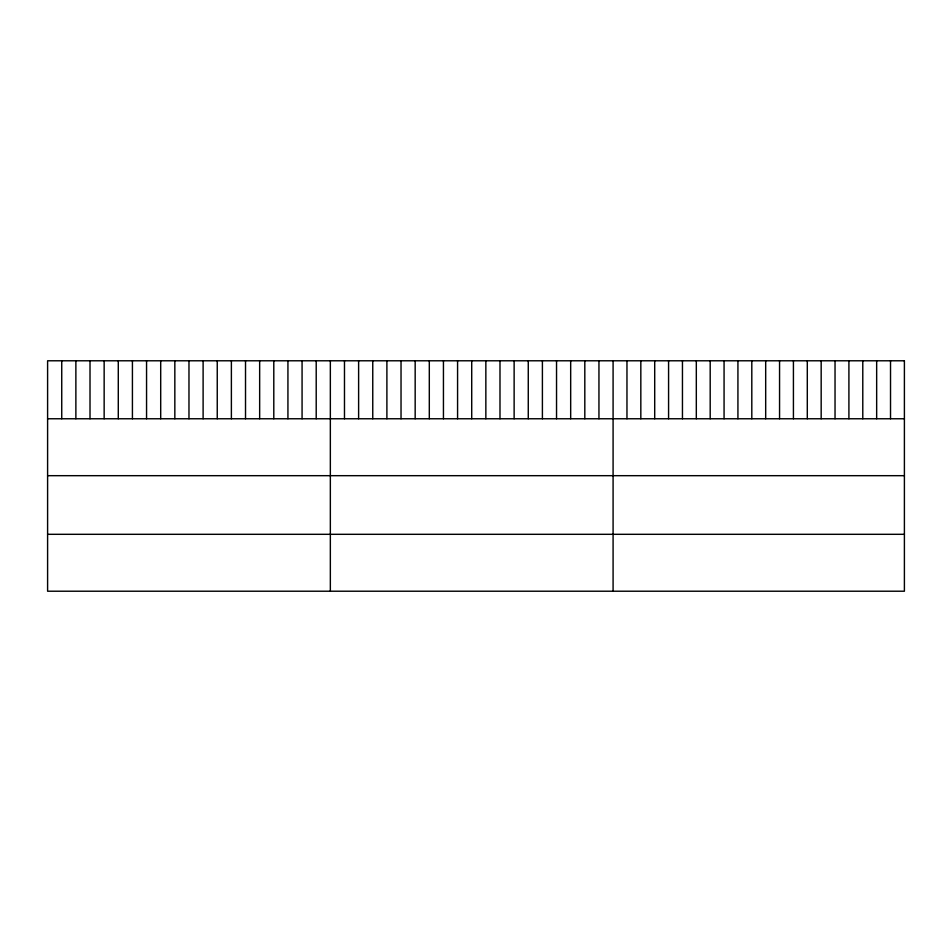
<?xml version="1.0" encoding="UTF-8"?>
<svg xmlns="http://www.w3.org/2000/svg" width="952" height="952" viewBox="0 0 952 952"><rect width="100%" height="100%" fill="white"/><g stroke="black" fill="none" stroke-linecap="round" stroke-linejoin="round"><path stroke-width="1.43" d="M47.6 418.761L904.4 418.761M47.6 475.679L904.4 475.679M47.6 534.31L904.4 534.31M890.525 360.784L890.525 418.761M876.661 360.784L876.661 418.761M862.786 360.784L862.786 418.761M848.91 360.784L848.91 418.761M835.035 360.784L835.035 418.761M821.171 360.784L821.171 418.761M807.296 360.784L807.296 418.761M793.421 360.784L793.421 418.761M779.557 360.784L779.557 418.761M765.682 360.784L765.682 418.761M751.806 360.784L751.806 418.761M737.931 360.784L737.931 418.761M724.067 360.784L724.067 418.761M710.192 360.784L710.192 418.761M696.317 360.784L696.317 418.761M682.453 360.784L682.453 418.761M668.578 360.784L668.578 418.761M654.702 360.784L654.702 418.761M640.827 360.784L640.827 418.761M626.963 360.784L626.963 418.761M613.088 360.784L613.088 591.216M598.951 360.784L598.951 418.761M584.814 360.784L584.814 418.761M570.676 360.784L570.676 418.761M556.539 360.784L556.539 418.761M542.402 360.784L542.402 418.761M528.265 360.784L528.265 418.761M514.128 360.784L514.128 418.761M499.99 360.784L499.99 418.761M485.853 360.784L485.853 418.761M471.716 360.784L471.716 418.761M457.579 360.784L457.579 418.761M443.442 360.784L443.442 418.761M429.304 360.784L429.304 418.761M415.167 360.784L415.167 418.761M401.03 360.784L401.03 418.761M386.893 360.784L386.893 418.761M372.756 360.784L372.756 418.761M358.618 360.784L358.618 418.761M344.481 360.784L344.481 418.761M330.344 360.784L330.344 591.216M316.207 360.784L316.207 418.761M302.07 360.784L302.07 418.761M287.932 360.784L287.932 418.761M273.795 360.784L273.795 418.761M259.658 360.784L259.658 418.761M245.521 360.784L245.521 418.761M231.384 360.784L231.384 418.761M217.246 360.784L217.246 418.761M203.109 360.784L203.109 418.761M188.972 360.784L188.972 418.761M174.835 360.784L174.835 418.761M160.698 360.784L160.698 418.761M146.56 360.784L146.56 418.761M132.423 360.784L132.423 418.761M118.286 360.784L118.286 418.761M104.149 360.784L104.149 418.761M90.012 360.784L90.012 418.761M75.874 360.784L75.874 418.761M61.737 360.784L61.737 418.761M904.4 360.784L47.6 360.784L47.6 591.216L904.4 591.216L904.4 360.784"/></g></svg>
